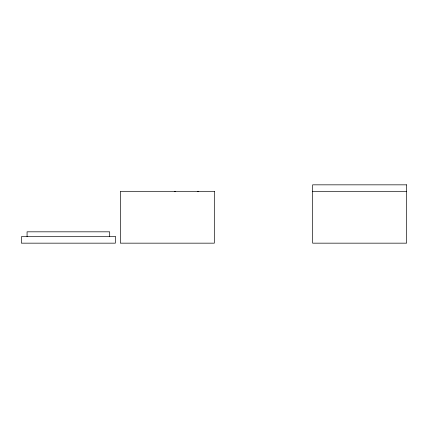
<?xml version="1.0" encoding="UTF-8"?>
<svg xmlns="http://www.w3.org/2000/svg" width="428" height="428" viewBox="0 0 428 428"><rect width="100%" height="100%" fill="white"/><g stroke="black" fill="none" stroke-linecap="round" stroke-linejoin="round"><path stroke-width="0.64" d="M312.633 191.316L406.6 191.316M109.696 236.684L109.696 231.821L27.071 231.821L27.071 236.684M174.464 191.316A3.242 3.242 0 0 1 175.657 191.546M197.57 191.546A3.242 3.242 0 0 1 198.763 191.316M406.6 184.837L312.633 184.837L312.633 243.163L406.6 243.163L406.6 184.837M214.316 191.316L120.348 191.316L120.348 243.163L214.316 243.163L214.316 191.316M115.367 236.684L21.4 236.684L21.4 243.163L115.367 243.163L115.367 236.684"/></g></svg>
